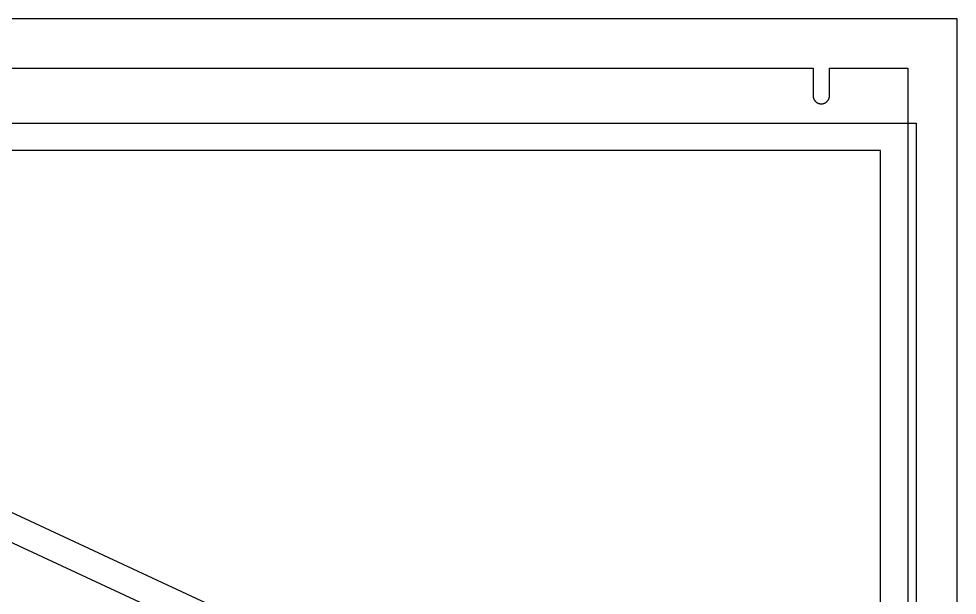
# Model space of a CAD drawing. Header units: millimetres. Extents: x -369 to 1161, y 4890 to 5485.
# Drawn here: x 819.7 to 1161.4, y 5274.7 to 5484.8 of the extents above; entities that cross this region are included whole.
import ezdxf

# ---------------------------------------------------------------- set-up
doc = ezdxf.new("R2010")
doc.units = ezdxf.units.MM
doc.header["$MEASUREMENT"] = 0
for name, color, linetype, true_color in [('FAB$TOOL-TE$06MM$CUTEXT-D10T6', 1, 'Continuous', 0xff0000), ('FAB$TOOL-TE$06MM$POCKET-D5T6', 6, 'Continuous', 0xff00ff), ('PRO$VOLUMES', 1, 'Continuous', 0xff0000)]:
    doc.layers.add(name, color=color, linetype=linetype, true_color=true_color)

msp = doc.modelspace()

# ---------------------------------------------------------------- linework, layer by layer
at = {"layer": 'FAB$TOOL-TE$06MM$CUTEXT-D10T6'}
for points in [[(577.28, 5466.81), (1108.89, 5466.81)], [(1108.89, 5466.81), (1108.89, 5456.81)], [(1114.89, 5456.81), (1114.89, 5466.81)], [(1114.89, 5466.81), (1143.39, 5466.81)], [(1143.39, 5466.81), (1143.39, 5018.45)], [(1108.89, 5456.81), (1108.89, 5456.75), (1108.89, 5456.68), (1108.89, 5456.61), (1108.9, 5456.55), (1108.9, 5456.48), (1108.91, 5456.41), (1108.92, 5456.34), (1108.94, 5456.27), (1108.95, 5456.2), (1108.96, 5456.13), (1108.98, 5456.06), (1109, 5455.99), (1109.02, 5455.92), (1109.04, 5455.85), (1109.07, 5455.78), (1109.1, 5455.71), (1109.12, 5455.64), (1109.15, 5455.57), (1109.19, 5455.5), (1109.22, 5455.44), (1109.26, 5455.37), (1109.29, 5455.3), (1109.33, 5455.24), (1109.37, 5455.17), (1109.42, 5455.11), (1109.46, 5455.05), (1109.51, 5454.98), (1109.56, 5454.92), (1109.61, 5454.86), (1109.66, 5454.81), (1109.71, 5454.75), (1109.76, 5454.69), (1109.82, 5454.64), (1109.88, 5454.59), (1109.94, 5454.54), (1109.99, 5454.49), (1110.06, 5454.44), (1110.12, 5454.39), (1110.18, 5454.35), (1110.24, 5454.3), (1110.31, 5454.26), (1110.37, 5454.22), (1110.44, 5454.19), (1110.51, 5454.15), (1110.58, 5454.12), (1110.64, 5454.08), (1110.71, 5454.05), (1110.78, 5454.03), (1110.85, 5454), (1110.92, 5453.97), (1110.99, 5453.95), (1111.06, 5453.93), (1111.13, 5453.91), (1111.2, 5453.89), (1111.27, 5453.88), (1111.34, 5453.86), (1111.41, 5453.85), (1111.48, 5453.84), (1111.55, 5453.83), (1111.62, 5453.83), (1111.68, 5453.82), (1111.75, 5453.82), (1111.82, 5453.82), (1111.89, 5453.81), (1111.95, 5453.82), (1112.02, 5453.82), (1112.09, 5453.82), (1112.16, 5453.83), (1112.22, 5453.83), (1112.29, 5453.84), (1112.36, 5453.85), (1112.43, 5453.86), (1112.5, 5453.88), (1112.57, 5453.89), (1112.64, 5453.91), (1112.71, 5453.93), (1112.78, 5453.95), (1112.85, 5453.97), (1112.92, 5454), (1112.99, 5454.03), (1113.06, 5454.05), (1113.13, 5454.08), (1113.2, 5454.12), (1113.26, 5454.15), (1113.33, 5454.19), (1113.4, 5454.22), (1113.46, 5454.26), (1113.53, 5454.3), (1113.59, 5454.35), (1113.65, 5454.39), (1113.72, 5454.44), (1113.78, 5454.49), (1113.84, 5454.54), (1113.89, 5454.59), (1113.95, 5454.64), (1114.01, 5454.69), (1114.06, 5454.75), (1114.11, 5454.81), (1114.16, 5454.86), (1114.21, 5454.92), (1114.26, 5454.98), (1114.31, 5455.05), (1114.35, 5455.11), (1114.4, 5455.17), (1114.44, 5455.24), (1114.48, 5455.3), (1114.51, 5455.37), (1114.55, 5455.44), (1114.58, 5455.5), (1114.62, 5455.57), (1114.65, 5455.64), (1114.67, 5455.71), (1114.7, 5455.78), (1114.73, 5455.85), (1114.75, 5455.92), (1114.77, 5455.99), (1114.79, 5456.06), (1114.81, 5456.13), (1114.82, 5456.2), (1114.84, 5456.27), (1114.85, 5456.34), (1114.86, 5456.41), (1114.87, 5456.48), (1114.87, 5456.55), (1114.88, 5456.61), (1114.88, 5456.68), (1114.88, 5456.75), (1114.89, 5456.81)]]:
    msp.add_lwpolyline(points, dxfattribs=at)
at = {"layer": 'FAB$TOOL-TE$06MM$POCKET-D5T6'}
for points in [[(590.04, 5446.81), (1146.39, 5446.81), (1146.39, 5043.45)], [(1133.39, 5436.81), (596.41, 5436.81)], [(1133.39, 5157.41), (1133.39, 5436.81)], [(585.31, 5412.97), (1133.39, 5157.41)], [(994.24, 5211.26), (666.02, 5364.3)]]:
    msp.add_lwpolyline(points, dxfattribs=at)
at = {"layer": 'PRO$VOLUMES'}
msp.add_lwpolyline([(1161.39, 4889.81), (1161.39, 5484.81), (-368.61, 5484.81), (-368.61, 4889.81)], close=True, dxfattribs=at)

doc.saveas('drawing.dxf')
